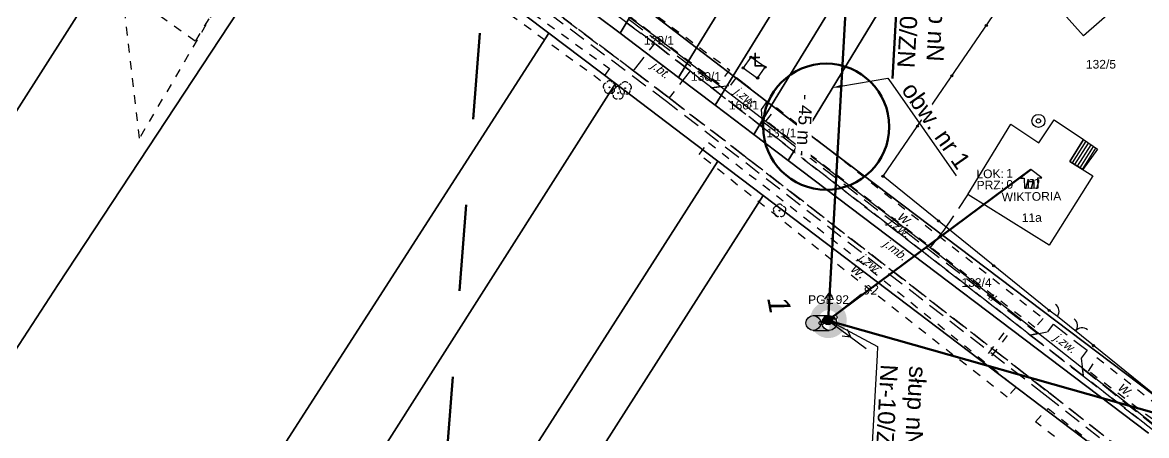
# Model space of a CAD drawing. Header units: metres. Extents: x 7542702 to 7555152, y 5804026 to 5815503.
# Drawn here: x 7547195.9 to 7547326.3, y 5806595.7 to 5806643.7 of the extents above; entities that cross this region are included whole.
import ezdxf
from ezdxf import colors
from ezdxf.entities.mleader import LeaderData, LeaderLine
from ezdxf.enums import TextEntityAlignment as Align
from ezdxf.math import Vec2, Vec3

# ---------------------------------------------------------------- set-up
doc = ezdxf.new("R2010")
doc.units = ezdxf.units.M
for name, pattern in [('4001', [0]), ('4002', [2, 1, -1]), ('4003', [3, 2, -1])]:
    doc.linetypes.add(name, pattern=pattern)
doc.layers.add('!tele', color=30, linetype='Continuous', lineweight=50, plot=False)
for name, color, linetype, lineweight in [('!trafo', 6, '4002', 50), ('_KABEL_ABONENCKI_NAPOWIETRZNY', 104, 'Continuous', 50), ('_MUFA', 202, 'Continuous', 30), ('_numery slupow etap 4 cz. 2', 7, 'Continuous', 40), ('_PA_OPCJONALNE', 1, 'Continuous', 30), ('_PRZEWIESZENIA', 6, 'Continuous', 50), ('_SIEC_NAPOWIETRZNA', 5, 'Continuous', 50), ('_SLUP_DZIERZAWIONY_ENERGETYCZNY', 1, 'Continuous', 30)]:
    doc.layers.add(name, color=color, linetype=linetype, lineweight=lineweight)
for name, color, linetype in [('_MM mufy', 3, 'Continuous'), ('_MM opisy', 7, 'Continuous'), ('_MM slupy', 5, 'Continuous'), ('Budynki', 7, 'Continuous'), ('Cmentarze_i_pomniki', 184, 'Continuous'), ('Drogi', 135, 'Continuous'), ('Dzialki', 165, 'Continuous'), ('Elementy_budynkow', 7, 'Continuous'), ('Linie_napowietrzne', 184, 'Continuous'), ('makro-numeracja-punktow', 7, 'Continuous'), ('Ogrodzenia', 184, 'Continuous'), ('Projekty', 252, 'Continuous'), ('Roslinnosc', 104, 'Continuous'), ('Uz_Specjalne', 7, 'Continuous'), ('Uz_Telekomunikacja', 252, 'Continuous'), ('Wody', 184, 'Continuous')]:
    doc.layers.add(name, color=color, linetype=linetype)
doc.layers.add('DIM', color=7, linetype='Continuous', plot=False)
doc.layers.get('_MUFA').off()
doc.styles.add('DYN_DIM', font='arial.ttf')
doc.styles.add('GeodText', font='romans.shx', dxfattribs={"oblique": 14.323945})
doc.styles.get("Standard").update_dxf_attribs({"font": 'arial.ttf'})
doc.dimstyles.new('opis linie', dxfattribs={"dimtxt": 1.5, "dimasz": 0.18, "dimexe": 0.18, "dimexo": 0.0625, "dimgap": 2.5, "dimtad": 4, "dimdec": 0, "dimzin": 0, "dimdsep": 46, "dimtxsty": 'Standard', "dimcen": 0.09, "dimse1": 1, "dimse2": 1, "dimsd1": 1, "dimsd2": 1, "dimclrt": 256, "dimadec": 0, "dimazin": 0, "dimtfac": 1, "dimtdec": 0, "dimtofl": 0, "dimtmove": 0, "dimatfit": 3, "dimfxl": 1, "dimtfill": 1, "dimtolj": 1, "dimtzin": 0, "dimarcsym": 0})
doc.dimstyles.get("Standard").update_dxf_attribs({"dimtxt": 0.18, "dimasz": 0.18, "dimexe": 0.18, "dimexo": 0.0625, "dimgap": 0.09, "dimtad": 0, "dimtih": 1, "dimtoh": 1, "dimdec": 4, "dimzin": 0, "dimdsep": 46, "dimtxsty": 'Standard', "dimcen": 0.09, "dimadec": 0, "dimazin": 0, "dimtfac": 1, "dimtdec": 4, "dimtofl": 0, "dimtmove": 0, "dimatfit": 3, "dimfxl": 1, "dimtolj": 1, "dimtzin": 0, "dimarcsym": 0})

# ---------------------------------------------------------------- blocks, each defined once
blk = doc.blocks.new('2284')
at = {"layer": 'Ogrodzenia', "color": 184, "linetype": 'Continuous'}
blk.add_line((0, 0), (0, 1), dxfattribs=at)
blk = doc.blocks.new('1284')
at = {"layer": 'Ogrodzenia', "color": 184, "linetype": 'Continuous'}
blk.add_arc((0, 2), 2, 270, 0, dxfattribs=at)
blk = doc.blocks.new('1281')
at = {"layer": 'Ogrodzenia', "color": 184, "linetype": 'Continuous'}
for radius in [0.24, 0.16, 0.08]:
    blk.add_circle((0, 0), radius, dxfattribs=at)
blk = doc.blocks.new('1422')
at = {"layer": 'Roslinnosc', "color": 104, "linetype": 'Continuous'}
blk.add_circle((0, 0), 0.1, dxfattribs=at)
for centre, start, end in [((-0.71, 0.23), 102.5, 221.75), ((0, 0.75), 30.19, 149.77), ((0.71, 0.23), 318.3, 77.49), ((-0.44, -0.61), 174.33, 293.45), ((0.44, -0.61), 246.24, 5.74)]:
    blk.add_arc(centre, 0.75, start, end, dxfattribs=at)
blk = doc.blocks.new('1371')
at = {"layer": 'Cmentarze_i_pomniki', "color": 184, "linetype": 'Continuous'}
for p, q in [((0, 0), (0, 3)), ((-1, 2), (1, 2)), ((2, 0), (0, 0))]:
    blk.add_line(p, q, dxfattribs=at)
blk = doc.blocks.new('2283')
at = {"layer": 'Ogrodzenia', "color": 184, "linetype": 'Continuous'}
blk.add_line((0, 0), (0, 1), dxfattribs=at)
blk = doc.blocks.new('1283')
at = {"layer": 'Ogrodzenia', "color": 184, "linetype": 'Continuous'}
for centre, start, end in [((0, 2), 270, 0), ((0, -2), 0, 90)]:
    blk.add_arc(centre, 2, start, end, dxfattribs=at)
blk = doc.blocks.new('1366')
at = {"layer": 'Linie_napowietrzne', "color": 184, "linetype": 'Continuous'}
for p, q in [((0, 1), (0, 11)), ((-1, 4.8), (0, 6.5)), ((1, 4.8), (0, 6.5))]:
    blk.add_line(p, q, dxfattribs=at)
blk = doc.blocks.new('1361')
at = {"layer": 'Linie_napowietrzne', "color": 184, "linetype": 'Continuous'}
blk.add_circle((0, 0), 0.5, dxfattribs=at)
blk = doc.blocks.new('2361')
at = {"layer": 'Linie_napowietrzne', "color": 184, "linetype": 'Continuous'}
for p, q in [((0, 0.66), (0, 1)), ((0, 0.33), (0, 0.6)), ((0, 0), (0, 0.3))]:
    blk.add_line(p, q, dxfattribs=at)
blk = doc.blocks.new('1651')
at = {"layer": 'Wody', "color": 184, "linetype": 'Continuous'}
for radius in [1.5, 0.5]:
    blk.add_circle((0, 0), radius, dxfattribs=at)
blk = doc.blocks.new('ADRES')
for points in [[(0.79, -2.15), (0.79, -2.15), (0.79, -0.99), (1.24, -0.99), (0, 0), (-1.24, -0.99), (-0.79, -0.99), (-0.79, -2.15), (0.79, -2.15), (0.79, -2.15)], [(-0.31, -2.15), (-0.31, -1.4), (0.31, -1.4), (0.31, -2.15)]]:
    blk.add_lwpolyline(points)
at = {"color": 212, "insert": (-3.15, -0.43), "char_height": 1, "width": 1e-16, "attachment_point": 6}
blk.add_mtext('LOK:  ', dxfattribs=at)
at = {"color": 4, "insert": (-3.15, -1.72), "char_height": 1, "width": 1e-16, "attachment_point": 6}
blk.add_mtext('PRZ: ', dxfattribs=at)
at = {"color": 7}
for tag, flags, p in [('ID_OBSZARU', 13, (29.07, 23.06)), ('WOJEWODZTWO', 13, (23.29, 19.95)), ('POWIAT', 13, (29.07, 18.51)), ('GMINA', 13, (29.07, 16.8)), ('TERC', 13, (29.07, 15.22)), ('SIMC', 13, (29.07, 13.42)), ('ULIC', 13, (29.07, 11.76)), ('SZEROKOSC_GEOGRAFICZNA', 13, (18.71, 10.18)), ('DLUGOSC_GEOGRAFICZNA', 13, (29.07, 8.25)), ('KATEGORIA_STAWKI_JEDNOSTKOWEJ_100', 13, (29.07, 4.77)), ('KWOTA_STAWKI_JEDNOSTKOWEJ_100', 13, (29.07, 2.89)), ('DOFINANSOWANIE_95', 13, (29.07, 0.87)), ('MIEJSCOWOSC', 12, (0, -3.65)), ('ULICA', 12, (0, -4.88)), ('NR_PORZADKOWY', 12, (0, -6.09))]:
    blk.add_attdef(tag, text='', height=1, dxfattribs=dict(at, flags=flags)).set_placement(p, align=Align.CENTER)
at = {"color": 1}
for tag, flags, p in [('ID_PA', 5, (29.07, 21.57)), ('RODZAJ_OBIEKTU', 5, (29.07, 6.63)), ('ZAPAS', 13, (29.07, -2.62))]:
    blk.add_attdef(tag, text='', height=1, dxfattribs=dict(at, flags=flags)).set_placement(p, align=Align.CENTER)
at = {"color": 212, "flags": 12}
blk.add_attdef('LICZBA_LOKALI', text='', height=1, dxfattribs=at).set_placement((-2.88, -0.43), align=Align.MIDDLE_LEFT)
at = {"color": 150, "flags": 12}
for tag, p in [('MUFA', (1.78, -0.93)), ('NUMER_WLOKNA', (1.86, -2.2))]:
    blk.add_attdef(tag, p, '', height=1, dxfattribs=at)
at = {"color": 7, "style": 'DYN_DIM', "flags": 13}
blk.add_attdef('ODC_FUNKCJONALNY', text='', height=1, dxfattribs=at).set_placement((29.07, -1.01), align=Align.CENTER)
at = {"color": 4, "flags": 12}
blk.add_attdef('LICZBA_SED_W_DANYM_PA', text='', height=1, dxfattribs=at).set_placement((-2.88, -1.72), align=Align.MIDDLE_LEFT)
blk = doc.blocks.new('SLUP_DZIERZAWIONY')
h = blk.add_hatch(color=256)
h.dxf.hatch_style = 1
h.paths.add_polyline_path([(0.53, 0, 1), (-0.53, 0, 1)])
at = {"lineweight": 30}
blk.add_circle((0, 0), 0.527, dxfattribs=at)
at = {"color": 7, "style": 'DYN_DIM', "flags": 13}
blk.add_attdef('ODC_FUNKCJONALNY', text='', height=1, dxfattribs=at).set_placement((0.36, 3.33), align=Align.CENTER)
at = {"color": 7, "flags": 12}
blk.add_attdef('WLASCICIEL', text='', height=1, dxfattribs=at).set_placement((0.63, 1.89), align=Align.RIGHT)
blk.add_attdef('SLUP_NUMER', (0.87, 1.89), '', height=1, dxfattribs=at)
blk.add_attdef('TYP', text='', height=1, dxfattribs=at).set_placement((0, -2.82), align=Align.CENTER)
blk = doc.blocks.new('MUFA_II')
at = {"layer": '_MM mufy'}
h = blk.add_hatch(color=256, dxfattribs=at)
h.dxf.hatch_style = 1
h.paths.add_polyline_path([(2.15, 0.12, 1), (-2.1, -0.05, 1)])
h.paths.add_polyline_path([(-1.1, -0.01, -1), (1.15, 0.08, -1)], flags=16)
h.paths.add_polyline_path([(-0.83, 0, -1), (0.88, 0.07, -1)], flags=0)
blk = doc.blocks.new('ZN')
at = {"layer": '_MM slupy', "transparency": 33554687}
h = blk.add_hatch(color=256, dxfattribs=at)
h.dxf.hatch_style = 1
h.paths.add_polyline_path([(0, -0.86), (0, 0.86, 1)])
at = {"layer": '_MM slupy'}
blk.add_circle((0, 0), 0.857, dxfattribs=at)
blk = doc.blocks.new('R')
at = {"layer": '_MM slupy', "transparency": 33554687}
h = blk.add_hatch(color=256, dxfattribs=at)
h.dxf.hatch_style = 1
h.paths.add_polyline_path([(-0.93, -0.86), (-0.93, 0.86, 1)])
h = blk.add_hatch(color=256, dxfattribs=at)
h.dxf.hatch_style = 1
h.paths.add_polyline_path([(0.93, 0.86), (0.93, -0.86, 1)])
at = {"layer": '_MM slupy'}
for points in [[(-0.93, 0.86), (0.93, 0.86)], [(-0.93, -0.86), (0.93, -0.86)]]:
    blk.add_lwpolyline(points, dxfattribs=at)
for centre in [(-0.93, 0), (0.93, 0)]:
    blk.add_circle(centre, 0.857, dxfattribs=at)
blk = doc.blocks.new('*D301')
at = {"layer": 'Defpoints', "color": 0}
for p in [(7547291.89, 5806653.95), (7547288.65, 5806609.17), (7547289.39, 5806609.13)]:
    blk.add_point(p, dxfattribs=at)
at = {"layer": 'DIM', "insert": (7547286.64, 5806631.76), "char_height": 1.5, "attachment_point": 5, "rotation": 266.8134, "bg_fill": 3, "box_fill_scale": 1.1, "bg_fill_color": 9, "bg_fill_true_color": 13158600, "bg_fill_transparency": 0}
blk.add_mtext('\\A1;- 45 m -', dxfattribs=at)
blk = doc.blocks.new('q')
at = {"layer": '_MM slupy'}
blk.add_blockref('ZN', (0, 0), dxfattribs=at)
at = {"layer": '_MM opisy'}
ml = blk.add_multileader_mtext('Standard', dxfattribs=at)
ml.set_content('\\pxql;słup nN\\PP-10/ZN', color=256)
ml.set_leader_properties()
ml.build(insert=Vec2(0, 0))
ml.multileader.update_dxf_attribs({"has_text_frame": 1, "text_left_attachment_type": 5, "text_right_attachment_type": 5, "dogleg_length": 1, "arrow_head_size": 1})
ctx = ml.context
ctx.base_point, ctx.char_height, ctx.arrow_head_size, ctx.landing_gap_size, ctx.plane_origin = Vec3(3.75, 5.9), 2, 1, 1, Vec3(1.72, -1.42)
ctx.left_attachment, ctx.right_attachment = 5, 5
notes = []
notes.append((ctx, [(0, (1, 1, 0), (2.75, 5.9), (1, 0), 1, [(0, [(0, 0), (2.75, 5.9)], 0, [])])]))
ctx.mtext.insert, ctx.mtext.flow_direction = Vec3(4.75, 11.7), 5
ctx.mtext.has_bg_fill, ctx.mtext.bg_color, ctx.mtext.bg_scale_factor, ctx.mtext.bg_transparency, ctx.mtext.use_window_bg_color = 1, -1023410175, 1, 0, 1
for ctx, leaders in notes:
    for number, flags, end, landing, length, lines in leaders:
        leader = LeaderData()
        leader.index, (leader.has_last_leader_line, leader.has_dogleg_vector, leader.attachment_direction) = number, flags
        leader.last_leader_point, leader.dogleg_vector, leader.dogleg_length = Vec3(end), Vec3(landing), length
        for number, points, colour, breaks in lines:
            line = LeaderLine()
            line.index, line.vertices, line.color, line.breaks = number, Vec3.list(points), colors.encode_raw_color(colour), breaks
            leader.lines.append(line)
        ctx.leaders.append(leader)

msp = doc.modelspace()

# ---------------------------------------------------------------- linework, layer by layer
at = {"layer": '!tele', "elevation": 128.39}
msp.add_lwpolyline([(7547299.32, 5806789.68), (7547296.84, 5806744.32), (7547294.41, 5806699.98), (7547291.89, 5806653.95), (7547289.39, 5806609.13)], dxfattribs=at)
at = {"layer": '!trafo', "ltscale": 10}
msp.add_lwpolyline([(7546747.54, 5807433.55), (7546707.13, 5807334.94), (7547051.46, 5807071.49), (7547150.64, 5807000.95), (7547259.86, 5806782.01), (7547244.22, 5806581.99), (7547760.47, 5806214.35), (7547791.76, 5806291.46), (7547331.38, 5806646.8), (7547319.09, 5806843.46), (7547208.46, 5807050.19), (7546929.11, 5807322.84)], close=True, dxfattribs=at)
at = {"layer": '_KABEL_ABONENCKI_NAPOWIETRZNY'}
msp.add_lwpolyline([(7547312.92, 5806626.62), (7547289.39, 5806609.13)], dxfattribs=at)
at = {"layer": '_SIEC_NAPOWIETRZNA'}
msp.add_lwpolyline([(7547291.89, 5806653.95), (7547289.39, 5806609.13)], dxfattribs=at)
at = {"layer": '_SIEC_NAPOWIETRZNA', "elevation": 133.31}
msp.add_lwpolyline([(7547289.33, 5806609.1), (7547329.55, 5806597.69), (7547330.12, 5806584.33)], dxfattribs=at)
at = {"layer": 'Budynki', "color": 7, "linetype": '4001'}
for points in [[(7547316.37, 5806645.12, 133.04), (7547320.29, 5806648.59, 133.11), (7547322.95, 5806645.59, 133.04), (7547319.03, 5806642.12, 133.04), (7547316.37, 5806645.12, 133.04)], [(7547316.37, 5806645.12, 133.04), (7547320.29, 5806648.59, 133.11), (7547322.95, 5806645.59, 133.04), (7547319.03, 5806642.12, 133.04), (7547316.37, 5806645.12, 133.04)], [(7547305.59, 5806623.73, 133.11), (7547310.6, 5806631.89, 133.08), (7547313.84, 5806629.73, 133.08), (7547315.61, 5806632.38, 132.94), (7547319.04, 5806630.09, 133.06), (7547317.44, 5806627.56, 133.06), (7547320.11, 5806625.87, 133.14), (7547315.04, 5806617.84, 133.16), (7547305.59, 5806623.73, 133.11)], [(7547305.59, 5806623.73, 133.11), (7547310.6, 5806631.89, 133.08), (7547313.84, 5806629.73, 133.08), (7547315.61, 5806632.38, 132.94), (7547319.04, 5806630.09, 133.06), (7547317.44, 5806627.56, 133.06), (7547320.11, 5806625.87, 133.14), (7547315.04, 5806617.84, 133.16), (7547305.59, 5806623.73, 133.11)]]:
    msp.add_polyline3d(points, dxfattribs=at)
at = {"layer": 'Drogi', "color": 8, "linetype": '4003'}
for p, q in [((7547247.16, 5806658.52), (7547269.46, 5806641.63)), ((7547247.16, 5806658.52), (7547269.46, 5806641.63)), ((7547269.25, 5806641.24, 133.41), (7547246.86, 5806658)), ((7547246.86, 5806658), (7547269.25, 5806641.24, 133.41)), ((7547269.25, 5806641.24, 133.41), (7547246.86, 5806658)), ((7547246.86, 5806658), (7547269.25, 5806641.24, 133.41)), ((7547244.25, 5806654.96), (7547266.81, 5806638.09, 133.41)), ((7547266.81, 5806638.09, 133.41), (7547244.25, 5806654.96)), ((7547244.25, 5806654.96), (7547266.81, 5806638.09, 133.41)), ((7547266.81, 5806638.09, 133.41), (7547244.25, 5806654.96)), ((7547270.64, 5806634.5), (7547243.92, 5806654.57)), ((7547270.64, 5806634.5), (7547243.92, 5806654.57)), ((7547269.46, 5806641.63), (7547276.69, 5806636.21)), ((7547269.46, 5806641.63), (7547276.69, 5806636.21)), ((7547266.81, 5806638.09, 133.41), (7547269.25, 5806641.24, 133.41)), ((7547266.81, 5806638.09, 133.41), (7547269.25, 5806641.24, 133.41)), ((7547273.36, 5806638.06), (7547269.25, 5806641.24, 133.41)), ((7547269.25, 5806641.24, 133.41), (7547273.36, 5806638.06)), ((7547269.25, 5806641.24, 133.41), (7547273.36, 5806638.06)), ((7547273.36, 5806638.06), (7547269.25, 5806641.24, 133.41)), ((7547269.25, 5806641.24, 133.41), (7547273.36, 5806638.06)), ((7547269.25, 5806641.24, 133.41), (7547273.36, 5806638.06)), ((7547266.81, 5806638.09, 133.41), (7547270.92, 5806634.92)), ((7547270.92, 5806634.92), (7547266.81, 5806638.09, 133.41)), ((7547270.92, 5806634.92), (7547266.81, 5806638.09, 133.41)), ((7547266.81, 5806638.09, 133.41), (7547270.92, 5806634.92)), ((7547270.92, 5806634.92), (7547266.81, 5806638.09, 133.41)), ((7547270.92, 5806634.92), (7547266.81, 5806638.09, 133.41)), ((7547273.36, 5806638.06), (7547270.92, 5806634.92)), ((7547273.36, 5806638.06), (7547270.92, 5806634.92)), ((7547275.89, 5806636.09), (7547273.36, 5806638.06)), ((7547273.36, 5806638.06), (7547275.89, 5806636.09)), ((7547275.89, 5806636.09), (7547273.36, 5806638.06)), ((7547273.36, 5806638.06), (7547275.89, 5806636.09)), ((7547275.89, 5806636.09), (7547278.07, 5806636.4)), ((7547275.89, 5806636.09), (7547278.07, 5806636.4)), ((7547278.07, 5806636.4), (7547278.76, 5806637.3)), ((7547278.07, 5806636.4), (7547278.76, 5806637.3)), ((7547278.76, 5806637.3), (7547282.27, 5806634.53)), ((7547278.76, 5806637.3), (7547282.27, 5806634.53)), ((7547276.69, 5806636.21), (7547275.89, 5806636.09)), ((7547276.69, 5806636.21), (7547275.89, 5806636.09)), ((7547281.76, 5806631.54), (7547275.89, 5806636.09)), ((7547275.89, 5806636.09), (7547281.76, 5806631.54)), ((7547281.76, 5806631.54), (7547275.89, 5806636.09)), ((7547275.89, 5806636.09), (7547281.76, 5806631.54)), ((7547314.58, 5806600.42), (7547270.64, 5806634.5)), ((7547314.58, 5806600.42), (7547270.64, 5806634.5)), ((7547270.92, 5806634.92), (7547279.84, 5806628.06)), ((7547279.84, 5806628.06), (7547270.92, 5806634.92)), ((7547270.92, 5806634.92), (7547279.84, 5806628.06)), ((7547279.84, 5806628.06), (7547270.92, 5806634.92)), ((7547282.27, 5806634.53), (7547281.61, 5806633.58)), ((7547282.27, 5806634.53), (7547281.61, 5806633.58)), ((7547281.61, 5806633.58), (7547281.76, 5806631.54)), ((7547281.61, 5806633.58), (7547281.76, 5806631.54)), ((7547281.76, 5806631.54), (7547281.7, 5806632.28)), ((7547281.7, 5806632.28), (7547313.73, 5806607.56)), ((7547281.76, 5806631.54), (7547281.7, 5806632.28)), ((7547281.7, 5806632.28), (7547313.73, 5806607.56)), ((7547312.85, 5806607.39), (7547281.76, 5806631.54)), ((7547281.76, 5806631.54), (7547312.85, 5806607.39)), ((7547312.85, 5806607.39), (7547281.76, 5806631.54)), ((7547281.76, 5806631.54), (7547312.85, 5806607.39)), ((7547279.84, 5806628.06), (7547314.96, 5806600.74)), ((7547314.96, 5806600.74), (7547279.84, 5806628.06)), ((7547279.84, 5806628.06), (7547314.96, 5806600.74)), ((7547314.96, 5806600.74), (7547279.84, 5806628.06)), ((7547312.85, 5806607.39), (7547314.87, 5806607.78)), ((7547312.85, 5806607.39), (7547314.87, 5806607.78)), ((7547314.87, 5806607.78), (7547315.54, 5806608.66)), ((7547314.87, 5806607.78), (7547315.54, 5806608.66)), ((7547315.54, 5806608.66), (7547319.44, 5806605.62)), ((7547315.54, 5806608.66), (7547319.44, 5806605.62)), ((7547313.73, 5806607.56), (7547312.85, 5806607.39)), ((7547313.73, 5806607.56), (7547312.85, 5806607.39)), ((7547319.01, 5806602.62), (7547312.85, 5806607.39)), ((7547312.85, 5806607.39), (7547319.01, 5806602.62)), ((7547319.01, 5806602.62), (7547312.85, 5806607.39)), ((7547312.85, 5806607.39), (7547319.01, 5806602.62)), ((7547319.44, 5806605.62), (7547318.75, 5806604.69)), ((7547319.44, 5806605.62), (7547318.75, 5806604.69)), ((7547318.75, 5806604.69), (7547319.01, 5806602.62)), ((7547318.75, 5806604.69), (7547319.01, 5806602.62)), ((7547319.01, 5806602.62), (7547318.9, 5806603.5)), ((7547318.9, 5806603.5), (7547328.68, 5806595.71)), ((7547319.01, 5806602.62), (7547318.9, 5806603.5)), ((7547318.9, 5806603.5), (7547328.68, 5806595.71)), ((7547328.63, 5806595.17), (7547319.01, 5806602.62)), ((7547319.01, 5806602.62), (7547328.63, 5806595.17)), ((7547328.63, 5806595.17), (7547319.01, 5806602.62)), ((7547319.01, 5806602.62), (7547328.63, 5806595.17)), ((7547344.41, 5806576.86), (7547314.58, 5806600.42)), ((7547344.41, 5806576.86), (7547314.58, 5806600.42)), ((7547314.96, 5806600.74), (7547326.12, 5806592)), ((7547326.12, 5806592), (7547314.96, 5806600.74)), ((7547314.96, 5806600.74), (7547326.12, 5806592)), ((7547326.12, 5806592), (7547314.96, 5806600.74))]:
    msp.add_line(p, q, dxfattribs=at)
at = {"layer": 'Dzialki'}
for p, q in [((7547274.12, 5806640.74), (7547322.5, 5806719.76)), ((7547322.5, 5806719.76), (7547274.12, 5806640.74)), ((7547274.12, 5806640.74), (7547322.5, 5806719.76)), ((7547322.5, 5806719.76), (7547274.12, 5806640.74)), ((7547278.35, 5806637.49), (7547327.01, 5806716.5)), ((7547327.01, 5806716.5), (7547278.35, 5806637.49)), ((7547278.35, 5806637.49), (7547327.01, 5806716.5)), ((7547327.01, 5806716.5), (7547278.35, 5806637.49)), ((7547282.82, 5806634.07), (7547331.22, 5806713.46)), ((7547331.22, 5806713.46), (7547282.82, 5806634.07)), ((7547282.82, 5806634.07), (7547331.22, 5806713.46)), ((7547331.22, 5806713.46), (7547282.82, 5806634.07)), ((7547286.78, 5806630.98), (7547335.13, 5806710.63)), ((7547335.13, 5806710.63), (7547286.78, 5806630.98)), ((7547286.78, 5806630.98), (7547335.13, 5806710.63)), ((7547335.13, 5806710.63), (7547286.78, 5806630.98)), ((7547219.18, 5806671.07), (7547188.23, 5806622.53)), ((7547188.23, 5806622.53), (7547219.18, 5806671.07)), ((7547200.01, 5806613.28), (7547231.78, 5806661.53)), ((7547231.78, 5806661.53), (7547200.01, 5806613.28)), ((7547256.96, 5806642.45), (7547231.78, 5806661.53)), ((7547231.78, 5806661.53), (7547256.96, 5806642.45)), ((7547256.96, 5806642.45), (7547231.78, 5806661.53)), ((7547260.07, 5806646.37), (7547265.26, 5806642.43)), ((7547265.26, 5806642.43), (7547260.07, 5806646.37)), ((7547260.07, 5806646.37), (7547265.26, 5806642.43)), ((7547265.26, 5806642.43), (7547260.07, 5806646.37)), ((7547265.26, 5806642.43), (7547267.33, 5806645.94)), ((7547267.33, 5806645.94), (7547265.26, 5806642.43)), ((7547265.26, 5806642.43), (7547267.33, 5806645.94)), ((7547267.33, 5806645.94), (7547265.26, 5806642.43)), ((7547274.12, 5806640.74), (7547267.33, 5806645.94)), ((7547267.33, 5806645.94), (7547274.12, 5806640.74)), ((7547274.12, 5806640.74), (7547267.33, 5806645.94)), ((7547267.33, 5806645.94), (7547274.12, 5806640.74)), ((7547225.4, 5806593.34), (7547256.96, 5806642.45)), ((7547256.96, 5806642.45), (7547225.4, 5806593.34)), ((7547225.4, 5806593.34), (7547256.96, 5806642.45)), ((7547256.96, 5806642.45), (7547264.7, 5806636.59)), ((7547264.7, 5806636.59), (7547256.96, 5806642.45)), ((7547256.96, 5806642.45), (7547264.7, 5806636.59)), ((7547264.7, 5806636.59), (7547256.96, 5806642.45)), ((7547265.26, 5806642.43), (7547272.02, 5806637.31)), ((7547272.02, 5806637.31), (7547265.26, 5806642.43)), ((7547265.26, 5806642.43), (7547272.02, 5806637.31)), ((7547272.02, 5806637.31), (7547265.26, 5806642.43)), ((7547272.02, 5806637.31), (7547274.12, 5806640.74)), ((7547274.12, 5806640.74), (7547272.02, 5806637.31)), ((7547272.02, 5806637.31), (7547274.12, 5806640.74)), ((7547274.12, 5806640.74), (7547272.02, 5806637.31)), ((7547278.35, 5806637.49), (7547274.12, 5806640.74)), ((7547274.12, 5806640.74), (7547278.35, 5806637.49)), ((7547278.35, 5806637.49), (7547274.12, 5806640.74)), ((7547274.12, 5806640.74), (7547278.35, 5806637.49)), ((7547233.27, 5806587.16), (7547264.7, 5806636.59)), ((7547264.7, 5806636.59), (7547233.27, 5806587.16)), ((7547233.27, 5806587.16), (7547264.7, 5806636.59)), ((7547264.7, 5806636.59), (7547233.27, 5806587.16)), ((7547264.7, 5806636.59), (7547272.59, 5806630.61)), ((7547272.59, 5806630.61), (7547264.7, 5806636.59)), ((7547264.7, 5806636.59), (7547272.59, 5806630.61)), ((7547272.59, 5806630.61), (7547264.7, 5806636.59)), ((7547272.02, 5806637.31), (7547276.26, 5806634.1)), ((7547276.26, 5806634.1), (7547272.02, 5806637.31)), ((7547272.02, 5806637.31), (7547276.26, 5806634.1)), ((7547276.26, 5806634.1), (7547272.02, 5806637.31)), ((7547276.26, 5806634.1), (7547278.35, 5806637.49)), ((7547278.35, 5806637.49), (7547276.26, 5806634.1)), ((7547276.26, 5806634.1), (7547278.35, 5806637.49)), ((7547278.35, 5806637.49), (7547276.26, 5806634.1)), ((7547282.82, 5806634.07), (7547278.35, 5806637.49)), ((7547278.35, 5806637.49), (7547282.82, 5806634.07)), ((7547282.82, 5806634.07), (7547278.35, 5806637.49)), ((7547278.35, 5806637.49), (7547282.82, 5806634.07)), ((7547276.26, 5806634.1), (7547280.76, 5806630.69)), ((7547280.76, 5806630.69), (7547276.26, 5806634.1)), ((7547276.26, 5806634.1), (7547280.76, 5806630.69)), ((7547280.76, 5806630.69), (7547276.26, 5806634.1)), ((7547280.76, 5806630.69), (7547282.82, 5806634.07)), ((7547282.82, 5806634.07), (7547280.76, 5806630.69)), ((7547280.76, 5806630.69), (7547282.82, 5806634.07)), ((7547282.82, 5806634.07), (7547280.76, 5806630.69)), ((7547286.78, 5806630.98), (7547282.82, 5806634.07)), ((7547282.82, 5806634.07), (7547286.78, 5806630.98)), ((7547286.78, 5806630.98), (7547282.82, 5806634.07)), ((7547282.82, 5806634.07), (7547286.78, 5806630.98)), ((7547272.59, 5806630.61), (7547276.57, 5806627.59)), ((7547276.57, 5806627.59), (7547272.59, 5806630.61)), ((7547272.59, 5806630.61), (7547276.57, 5806627.59)), ((7547276.57, 5806627.59), (7547272.59, 5806630.61)), ((7547280.76, 5806630.69), (7547284.76, 5806627.66)), ((7547284.76, 5806627.66), (7547280.76, 5806630.69)), ((7547280.76, 5806630.69), (7547284.76, 5806627.66)), ((7547284.76, 5806627.66), (7547280.76, 5806630.69)), ((7547284.76, 5806627.66), (7547286.78, 5806630.98)), ((7547286.78, 5806630.98), (7547284.76, 5806627.66)), ((7547284.76, 5806627.66), (7547286.78, 5806630.98)), ((7547286.78, 5806630.98), (7547284.76, 5806627.66)), ((7547328.67, 5806599.34), (7547286.78, 5806630.98)), ((7547286.78, 5806630.98), (7547328.67, 5806599.34)), ((7547328.67, 5806599.34), (7547286.78, 5806630.98)), ((7547286.78, 5806630.98), (7547328.67, 5806599.34)), ((7547276.57, 5806627.59), (7547244.9, 5806578.03)), ((7547244.9, 5806578.03), (7547276.57, 5806627.59)), ((7547276.57, 5806627.59), (7547244.9, 5806578.03)), ((7547244.9, 5806578.03), (7547276.57, 5806627.59)), ((7547276.57, 5806627.59), (7547281.83, 5806623.6)), ((7547281.83, 5806623.6), (7547276.57, 5806627.59)), ((7547276.57, 5806627.59), (7547281.83, 5806623.6)), ((7547281.83, 5806623.6), (7547276.57, 5806627.59)), ((7547284.76, 5806627.66), (7547326.55, 5806596)), ((7547326.55, 5806596), (7547284.76, 5806627.66)), ((7547284.76, 5806627.66), (7547326.55, 5806596)), ((7547326.55, 5806596), (7547284.76, 5806627.66)), ((7547250.01, 5806573.69), (7547281.83, 5806623.6)), ((7547281.83, 5806623.6), (7547250.01, 5806573.69)), ((7547250.01, 5806573.69), (7547281.83, 5806623.6)), ((7547281.83, 5806623.6), (7547250.01, 5806573.69)), ((7547281.83, 5806623.6), (7547324.87, 5806590.99)), ((7547324.87, 5806590.99), (7547281.83, 5806623.6)), ((7547281.83, 5806623.6), (7547324.87, 5806590.99)), ((7547324.87, 5806590.99), (7547281.83, 5806623.6)), ((7547066.36, 5806407.58), (7547200.01, 5806613.28)), ((7547200.01, 5806613.28), (7547066.36, 5806407.58))]:
    msp.add_line(p, q, dxfattribs=at)
at = {"layer": 'Elementy_budynkow', "color": 7, "linetype": '4001'}
for p, q in [((7547317.73, 5806627.38), (7547319.33, 5806629.89)), ((7547317.73, 5806627.38), (7547319.33, 5806629.89)), ((7547318.02, 5806627.19), (7547319.61, 5806629.69)), ((7547318.02, 5806627.19), (7547319.61, 5806629.69)), ((7547318.32, 5806627), (7547319.9, 5806629.49)), ((7547318.32, 5806627), (7547319.9, 5806629.49)), ((7547318.62, 5806626.82), (7547320.19, 5806629.28)), ((7547318.62, 5806626.82), (7547320.19, 5806629.28)), ((7547318.91, 5806626.63), (7547320.47, 5806629.08)), ((7547318.91, 5806626.63), (7547320.47, 5806629.08))]:
    msp.add_line(p, q, dxfattribs=at)
msp.add_polyline3d([(7547317.44, 5806627.56, 133.06), (7547319.04, 5806630.09, 133.06), (7547320.63, 5806628.97, 133.12), (7547318.96, 5806626.6, 0), (7547317.44, 5806627.56, 133.06)], dxfattribs=at)
msp.add_polyline3d([(7547317.44, 5806627.56, 133.06), (7547319.04, 5806630.09, 133.06), (7547320.63, 5806628.97, 133.12), (7547318.96, 5806626.6, 0), (7547317.44, 5806627.56, 133.06)], dxfattribs=at)
at = {"layer": 'Ogrodzenia', "color": 184, "linetype": '4001'}
for p, q in [((7547295.75, 5806625.83), (7547315.73, 5806655)), ((7547295.75, 5806625.83), (7547315.73, 5806655)), ((7547280.41, 5806639.67), (7547279.52, 5806638.41)), ((7547280.41, 5806639.67), (7547279.52, 5806638.41)), ((7547282.08, 5806638.51), (7547280.41, 5806639.67)), ((7547282.08, 5806638.51), (7547280.41, 5806639.67)), ((7547279.52, 5806638.41), (7547281.2, 5806637.24)), ((7547279.52, 5806638.41), (7547281.2, 5806637.24)), ((7547281.2, 5806637.24), (7547282.08, 5806638.51)), ((7547281.2, 5806637.24), (7547282.08, 5806638.51)), ((7547315.03, 5806610.25), (7547295.75, 5806625.83)), ((7547315.03, 5806610.25), (7547295.75, 5806625.83)), ((7547328.46, 5806599.49), (7547320.19, 5806606.16, 133.04)), ((7547328.46, 5806599.49), (7547320.19, 5806606.16, 133.04))]:
    msp.add_line(p, q, dxfattribs=at)
at = {"layer": 'Projekty', "linetype": '4003'}
msp.add_line((7547302.86, 5806619.59, 132.07), (7547305.61, 5806623.67), dxfattribs=at)
msp.add_line((7547302.86, 5806619.59, 132.07), (7547305.61, 5806623.67), dxfattribs=at)
at = {"layer": 'Roslinnosc', "color": 104, "linetype": '4002'}
for points in [[(7547207.31, 5806648.56, 0), (7547221.64, 5806667.72, 134.23), (7547222.29, 5806668.02, 134.67), (7547229.84, 5806662.35, 134.37), (7547224.25, 5806655.48, 0), (7547209.46, 5806630.27, 0), (7547207.31, 5806648.56, 0)], [(7547215.92, 5806641.53, 0), (7547209.36, 5806646.21, 0), (7547216.86, 5806657.29, 0), (7547222.64, 5806652.7, 0), (7547215.92, 5806641.53, 0)]]:
    msp.add_polyline3d(points, dxfattribs=at)
at = {"layer": 'Uz_Specjalne', "color": 7, "linetype": '4002'}
for p, q in [((7547307.99, 5806605.26), (7547310.31, 5806608.3)), ((7547307.99, 5806605.26), (7547310.31, 5806608.3)), ((7547308.39, 5806604.96), (7547310.71, 5806608)), ((7547308.39, 5806604.96), (7547310.71, 5806608))]:
    msp.add_line(p, q, dxfattribs=at)
at = {"layer": 'Uz_Telekomunikacja', "linetype": '4001'}
for p, q in [((7547269.62, 5806641.82), (7547181.28, 5806707.67)), ((7547269.62, 5806641.82), (7547181.28, 5806707.67)), ((7547301.23, 5806617.51), (7547269.62, 5806641.82)), ((7547301.23, 5806617.51), (7547269.62, 5806641.82)), ((7547301.23, 5806617.51, 132.47), (7547302.86, 5806619.59, 132.07)), ((7547301.23, 5806617.51, 132.47), (7547302.86, 5806619.59, 132.07)), ((7547328.57, 5806595.88), (7547301.23, 5806617.51)), ((7547328.57, 5806595.88), (7547301.23, 5806617.51))]:
    msp.add_line(p, q, dxfattribs=at)
at = {"layer": 'Wody', "color": 184, "linetype": '4002'}
for points in [[(7547276.71, 5806636.55, 133.3), (7547239.89, 5806664.33, 133.4), (7547190.96, 5806700.73, 133.9), (7547160.8, 5806724, 133.9), (7547159.16, 5806727.7, 0), (7547162.45, 5806732.7, 0), (7547166.88, 5806732.27, 0), (7547166.7, 5806730.47, 0), (7547163.25, 5806730.83, 0), (7547161.07, 5806727.67, 0), (7547162.12, 5806725.1, 133.5), (7547191.98, 5806702.32, 133.6), (7547240.73, 5806665.79, 133.1), (7547277.94, 5806638.2, 133.1), (7547276.71, 5806636.55, 133.3)], [(7547276.71, 5806636.55, 133.3), (7547239.89, 5806664.33, 133.4), (7547190.96, 5806700.73, 133.9), (7547160.8, 5806724, 133.9), (7547159.16, 5806727.7, 0), (7547162.45, 5806732.7, 0), (7547166.88, 5806732.27, 0), (7547166.7, 5806730.47, 0), (7547163.25, 5806730.83, 0), (7547161.07, 5806727.67, 0), (7547162.12, 5806725.1, 133.5), (7547191.98, 5806702.32, 133.6), (7547240.73, 5806665.79, 133.1), (7547277.94, 5806638.2, 133.1), (7547276.71, 5806636.55, 133.3)], [(7547264, 5806638.34, 133.2), (7547262.98, 5806636.93, 133.1), (7547234.86, 5806657.41, 133.2), (7547215.14, 5806671.95, 0), (7547210.29, 5806675.74, 133.8), (7547199.16, 5806684.38, 0), (7547185.28, 5806693.78, 133.8), (7547170.66, 5806704.18, 133.7), (7547171.86, 5806705.89, 133.8), (7547186.77, 5806695.49, 133.8), (7547200.34, 5806685.71, 0), (7547211.62, 5806677.13, 133.7), (7547216.18, 5806673.45, 0), (7547235.76, 5806658.78, 133.3), (7547264, 5806638.34, 133.2)], [(7547264, 5806638.34, 133.2), (7547262.98, 5806636.93, 133.1), (7547234.86, 5806657.41, 133.2), (7547215.14, 5806671.95, 0), (7547210.29, 5806675.74, 133.8), (7547199.16, 5806684.38, 0), (7547185.28, 5806693.78, 133.8), (7547170.66, 5806704.18, 133.7), (7547171.86, 5806705.89, 133.8), (7547186.77, 5806695.49, 133.8), (7547200.34, 5806685.71, 0), (7547211.62, 5806677.13, 133.7), (7547216.18, 5806673.45, 0), (7547235.76, 5806658.78, 133.3), (7547264, 5806638.34, 133.2)], [(7547313.39, 5806608.27, 133.1), (7547282.18, 5806632.25, 133.3), (7547283.39, 5806633.8, 133.2), (7547314.33, 5806609.33, 132.9), (7547313.39, 5806608.27, 133.1)], [(7547313.39, 5806608.27, 133.1), (7547282.18, 5806632.25, 133.3), (7547283.39, 5806633.8, 133.2), (7547314.33, 5806609.33, 132.9), (7547313.39, 5806608.27, 133.1)], [(7547275.51, 5806629.75, 133.3), (7547291.2, 5806617.47, 133.2), (7547311.2, 5806601.34, 133), (7547310.16, 5806600.18, 132.9), (7547289.83, 5806616.09, 133.1), (7547274.42, 5806628.37, 133.1), (7547275.51, 5806629.75, 133.3)], [(7547275.51, 5806629.75, 133.3), (7547291.2, 5806617.47, 133.2), (7547311.2, 5806601.34, 133), (7547310.16, 5806600.18, 132.9), (7547289.83, 5806616.09, 133.1), (7547274.42, 5806628.37, 133.1), (7547275.51, 5806629.75, 133.3)], [(7547327.01, 5806597.62, 0), (7547319.61, 5806603.18, 133.1), (7547320.58, 5806604.79, 132.9), (7547328.09, 5806598.87, 0), (7547327.01, 5806597.62, 0)], [(7547327.01, 5806597.62, 0), (7547319.61, 5806603.18, 133.1), (7547320.58, 5806604.79, 132.9), (7547328.09, 5806598.87, 0), (7547327.01, 5806597.62, 0)], [(7547314.91, 5806598.88, 133), (7547328.08, 5806588.37, 132.9), (7547346.81, 5806573.37, 132.5), (7547345.73, 5806572, 132.4), (7547326.74, 5806587.02, 132.7), (7547313.44, 5806597.32, 132.9), (7547314.91, 5806598.88, 133)], [(7547314.91, 5806598.88, 133), (7547328.08, 5806588.37, 132.9), (7547346.81, 5806573.37, 132.5), (7547345.73, 5806572, 132.4), (7547326.74, 5806587.02, 132.7), (7547313.44, 5806597.32, 132.9), (7547314.91, 5806598.88, 133)]]:
    msp.add_polyline3d(points, dxfattribs=at)

# ---------------------------------------------------------------- block references
at = {"layer": '_MUFA'}
msp.add_blockref('MUFA_II', (7547289.39, 5806609.13), dxfattribs=at)
at = {"layer": '_PA_OPCJONALNE'}
ref = msp.add_blockref('ADRES', (7547312.92, 5806626.62), dxfattribs=dict(at, rotation=1))
ref.add_attrib('MIEJSCOWOSC', 'WIKTORIA', dxfattribs={"layer": '0', "color": 7, "height": 1, "rotation": 1, "flags": 12}).set_placement((7547312.99, 5806622.98), align=Align.CENTER)
ref.add_attrib('NR_PORZADKOWY', '11a', dxfattribs={"layer": '0', "color": 7, "height": 1, "rotation": 1, "flags": 12}).set_placement((7547313.03, 5806620.53), align=Align.CENTER)
ref.add_attrib('LICZBA_LOKALI', '1', (7547310.06, 5806625.67), dxfattribs={"layer": '0', "color": 212, "height": 1, "rotation": 1, "flags": 12})
ref.add_attrib('LICZBA_SED_W_DANYM_PA', '0', (7547310.08, 5806624.38), dxfattribs={"layer": '0', "color": 4, "height": 1, "rotation": 1, "flags": 12})
at = {"layer": '_SLUP_DZIERZAWIONY_ENERGETYCZNY'}
msp.add_blockref('SLUP_DZIERZAWIONY', (7547289.38, 5806609.12), dxfattribs=at).add_auto_attribs({'WLASCICIEL': 'PGE', 'SLUP_NUMER': '92'})
at = {"layer": 'Cmentarze_i_pomniki', "color": 184, "xscale": 0.5, "yscale": 0.5, "zscale": 0.5}
for p in [(7547280.9, 5806638.61, 133.49), (7547280.9, 5806638.61, 133.49), (7547280.94, 5806638.66), (7547280.94, 5806638.66)]:
    msp.add_blockref('1371', p, dxfattribs=at)
at = {"layer": 'Linie_napowietrzne', "color": 184, "xscale": 0.5, "yscale": 0.5, "zscale": 0.5}
for name, rotation in [('1366', 356.795396), ('1366', 356.795396), ('1366', 356.795396), ('1366', 356.795396), ('1361', 233.414682), ('1361', 233.414682), ('1361', 233.414682), ('1361', 233.414682), ('1361', 176.795396), ('1361', 176.795396), ('1361', 176.795396), ('1361', 176.795396), ('1366', 233.414682), ('1366', 233.414682), ('1366', 233.414682), ('1366', 233.414682)]:
    msp.add_blockref(name, (7547289.38, 5806609.12), dxfattribs=dict(at, rotation=rotation))
for p in [(7547288.59, 5806608.79), (7547288.59, 5806608.79), (7547288.59, 5806608.79), (7547288.59, 5806608.79), (7547290.18, 5806609.46), (7547290.18, 5806609.46), (7547290.18, 5806609.46), (7547290.18, 5806609.46)]:
    msp.add_blockref('1361', p, dxfattribs=at)
at = {"layer": 'Linie_napowietrzne', "color": 184, "xscale": 0.4999999999999998, "yscale": 1.725399, "rotation": 292.849762}
msp.add_blockref('2361', (7547288.59, 5806608.79, 133.31), dxfattribs=at)
msp.add_blockref('2361', (7547288.59, 5806608.79, 133.31), dxfattribs=at)
msp.add_blockref('2361', (7547288.59, 5806608.79, 133.31), dxfattribs=at)
msp.add_blockref('2361', (7547288.59, 5806608.79, 133.31), dxfattribs=at)
at = {"layer": 'Ogrodzenia', "color": 184, "xscale": 0.5, "yscale": 0.5, "zscale": 0.5}
for p in [(7547307.74, 5806643.33), (7547307.74, 5806643.33), (7547280.41, 5806639.67), (7547280.41, 5806639.67), (7547280.41, 5806639.67), (7547280.41, 5806639.67), (7547279.52, 5806638.41), (7547279.52, 5806638.41), (7547279.52, 5806638.41), (7547279.52, 5806638.41), (7547282.08, 5806638.51), (7547282.08, 5806638.51), (7547282.08, 5806638.51), (7547282.08, 5806638.51), (7547303.74, 5806637.5), (7547303.74, 5806637.5), (7547281.2, 5806637.24), (7547281.2, 5806637.24), (7547281.2, 5806637.24), (7547281.2, 5806637.24), (7547299.75, 5806631.66), (7547299.75, 5806631.66), (7547295.75, 5806625.83), (7547295.75, 5806625.83), (7547295.75, 5806625.83), (7547295.75, 5806625.83), (7547302.18, 5806620.64), (7547302.18, 5806620.64), (7547308.6, 5806615.44), (7547308.6, 5806615.44), (7547315.03, 5806610.25), (7547315.03, 5806610.25), (7547320.19, 5806606.16), (7547320.19, 5806606.16)]:
    msp.add_blockref('1281', p, dxfattribs=at)
at = {"layer": 'Ogrodzenia', "color": 184, "xscale": 0.5}
for name, p, yscale, rotation in [('2284', (7547315.99, 5806609.56, 133.08), 1.182244, 54.29330900000001), ('2284', (7547315.99, 5806609.56, 133.08), 1.182244, 54.29330900000001), ('2283', (7547320.19, 5806606.16, 133.04), 5.403702, 51.00900599999999), ('2283', (7547320.19, 5806606.16, 133.04), 5.403702, 51.00900599999999)]:
    msp.add_blockref(name, p, dxfattribs=dict(at, yscale=yscale, rotation=rotation))
at = {"layer": 'Ogrodzenia', "color": 184, "xscale": 0.5, "yscale": 0.5, "zscale": 0.5}
for name, p, rotation in [('1284', (7547315.99, 5806609.56), 54.29330900000001), ('1284', (7547315.99, 5806609.56), 54.29330900000001), ('1283', (7547318.09, 5806607.86), 51.00900599999999), ('1283', (7547318.09, 5806607.86), 51.00900599999999)]:
    msp.add_blockref(name, p, dxfattribs=dict(at, rotation=rotation))
at = {"layer": 'Roslinnosc', "color": 104, "xscale": 0.5, "yscale": 0.5, "zscale": 0.5}
for p in [(7547264.01, 5806636.16), (7547264.01, 5806636.16), (7547265.82, 5806636.06), (7547265.82, 5806636.06), (7547265.01, 5806635.5), (7547265.01, 5806635.5), (7547283.75, 5806621.84), (7547283.75, 5806621.84)]:
    msp.add_blockref('1422', p, dxfattribs=at)
at = {"layer": 'Wody', "color": 184, "xscale": 0.5, "yscale": 0.5, "zscale": 0.5}
msp.add_blockref('1651', (7547313.79, 5806632.26, 133.26), dxfattribs=at)
msp.add_blockref('1651', (7547313.79, 5806632.26, 133.26), dxfattribs=at)

# ---------------------------------------------------------------- texts
at = {"layer": 'Budynki', "color": 7, "oblique": 15}
msp.add_text('m', height=1.5, rotation=359.97, dxfattribs=at).set_placement((7547312.07, 5806624.36))
msp.add_text('m', height=1.5, rotation=359.97, dxfattribs=at).set_placement((7547312.07, 5806624.36))
at = {"layer": 'Drogi', "color": 8, "oblique": 15}
for s, rotation, p in [('j.bt. ', 322.2605, (7547268.73, 5806638.5)), ('j.bt. ', 322.2605, (7547268.73, 5806638.5)), ('j.zw. ', 322.2353, (7547278.37, 5806635.53)), ('j.zw. ', 322.2353, (7547278.37, 5806635.53)), ('j.zw. ', 322.3387, (7547296.22, 5806620.36)), ('j.zw. ', 322.3387, (7547296.22, 5806620.36)), ('j.mb. ', 322.1039, (7547295.68, 5806617.82)), ('j.mb. ', 322.1039, (7547295.68, 5806617.82)), ('j.zw. ', 320.7782, (7547292.82, 5806616.22)), ('j.zw. ', 320.7782, (7547292.82, 5806616.22)), ('j.zw. ', 322.2307, (7547315.47, 5806606.92)), ('j.zw. ', 322.2307, (7547315.47, 5806606.92))]:
    msp.add_text(s, height=1, rotation=rotation, dxfattribs=at).set_placement(p)
at = {"layer": 'Dzialki'}
for s, p in [('129/1', (7547268, 5806641.12)), ('129/1', (7547268, 5806641.12)), ('132/5', (7547319.3, 5806638.34)), ('132/5', (7547319.3, 5806638.34)), ('130/1', (7547273.45, 5806636.92)), ('130/1', (7547273.45, 5806636.92)), ('166/1', (7547277.86, 5806633.59)), ('166/1', (7547277.86, 5806633.59)), ('131/1', (7547282.2, 5806630.37)), ('131/1', (7547282.2, 5806630.37)), ('132/4', (7547304.86, 5806612.99)), ('132/4', (7547304.86, 5806612.99))]:
    msp.add_text(s, height=1, dxfattribs=at).set_placement(p)
at = {"layer": 'makro-numeracja-punktow', "color": 6, "insert": (7547293.39, 5806612.13), "char_height": 1, "attachment_point": 7, "line_spacing_factor": 0.8, "style": 'GeodText'}
msp.add_mtext('92', dxfattribs=at)
at = {"layer": 'Uz_Telekomunikacja', "oblique": 15}
msp.add_text('tI', height=0.9, rotation=322.4375, dxfattribs=at).set_placement((7547307.83, 5806611.69))
msp.add_text('tI', height=0.9, rotation=322.4375, dxfattribs=at).set_placement((7547307.83, 5806611.69))
at = {"layer": 'Wody', "color": 184, "oblique": 15}
for rotation, p in [(321.6671, (7547297.29, 5806621)), (321.6671, (7547297.29, 5806621)), (321.1138, (7547291.84, 5806614.94)), (321.1138, (7547291.84, 5806614.94)), (321.7341, (7547322.88, 5806601.17)), (321.7341, (7547322.88, 5806601.17))]:
    msp.add_text('w.', height=1.25, rotation=rotation, dxfattribs=at).set_placement(p)

# ---------------------------------------------------------------- leaders
at = {"layer": 'makro-numeracja-punktow', "color": 6, "has_arrowhead": 0, "annotation_type": 0, "has_hookline": 1, "hookline_direction": 0, "text_width": 1.69}
msp.add_leader([(7547289.39, 5806609.13), (7547293.21, 5806612.13), (7547293.39, 5806612.13)], dimstyle='Standard', dxfattribs=at)

# ---------------------------------------------------------------- next in the draw order: block references
at = {"layer": '!tele', "rotation": 266.813411566284}
msp.add_blockref('q', (7547291.89, 5806653.95), dxfattribs=at)

# ---------------------------------------------------------------- next in the draw order: leaders
at = {"layer": '_MM opisy'}
ml = msp.add_multileader_mtext('Standard', dxfattribs=at)
ml.set_content('\\pxql;słup nN\\PNr-10/ZN', color=256)
ml.set_leader_properties()
ml.build(insert=Vec2(0, 0))
ml.multileader.update_dxf_attribs({"has_text_frame": 1, "text_left_attachment_type": 5, "text_right_attachment_type": 5, "dogleg_length": 1, "arrow_head_size": 1})
ctx = ml.context
ctx.base_point, ctx.char_height, ctx.arrow_head_size, ctx.landing_gap_size, ctx.plane_origin, ctx.plane_x_axis, ctx.plane_y_axis = Vec3(7547295.08, 5806605.05), 2, 1, 1, Vec3(7547287.88, 5806607.49), Vec3(-0.055588, -0.998454), Vec3(0.998454, -0.055588)
ctx.left_attachment, ctx.right_attachment = 5, 5
notes = []
notes.append((ctx, [(0, (1, 1, 0), (7547295.13, 5806606.05), (-0.055588, -0.998454), 1, [(0, [(7547289.39, 5806609.13), (7547295.13, 5806606.05)], 0, [])])]))
ctx.mtext.insert, ctx.mtext.text_direction, ctx.mtext.flow_direction = Vec3(7547300.82, 5806603.73), Vec3(-0.055588, -0.998454), 5
ctx.mtext.has_bg_fill, ctx.mtext.bg_color, ctx.mtext.bg_scale_factor, ctx.mtext.bg_transparency, ctx.mtext.use_window_bg_color = 1, -1023410175, 1, 0, 1
for ctx, leaders in notes:
    for number, flags, end, landing, length, lines in leaders:
        leader = LeaderData()
        leader.index, (leader.has_last_leader_line, leader.has_dogleg_vector, leader.attachment_direction) = number, flags
        leader.last_leader_point, leader.dogleg_vector, leader.dogleg_length = Vec3(end), Vec3(landing), length
        for number, points, colour, breaks in lines:
            line = LeaderLine()
            line.index, line.vertices, line.color, line.breaks = number, Vec3.list(points), colors.encode_raw_color(colour), breaks
            leader.lines.append(line)
        ctx.leaders.append(leader)

# ---------------------------------------------------------------- next in the draw order: block references
at = {"layer": '!trafo'}
msp.add_blockref('R', (7547288.59, 5806608.79), dxfattribs=at)

# ---------------------------------------------------------------- next in the draw order: leaders
at = {"layer": '_MM opisy', "color": 1}
ml = msp.add_multileader_mtext('Standard', dxfattribs=at)
ml.set_content('\\pxql;obw. nr 1', color=1)
ml.set_leader_properties()
ml.build(insert=Vec2(0, 0))
ml.multileader.update_dxf_attribs({"has_text_frame": 1, "text_left_attachment_type": 5, "text_right_attachment_type": 5, "dogleg_length": 1, "arrow_head_size": 1})
ctx = ml.context
ctx.base_point, ctx.char_height, ctx.arrow_head_size, ctx.landing_gap_size, ctx.plane_origin, ctx.plane_x_axis, ctx.plane_y_axis = Vec3(7547296.88, 5806636.42), 2, 1, 1, Vec3(7547289.71, 5806633.89), Vec3(0.573356, -0.819306), Vec3(0.819306, 0.573356)
ctx.left_attachment, ctx.right_attachment = 5, 5
notes = []
notes.append((ctx, [(0, (1, 1, 0), (7547296.3, 5806637.24), (0.573356, -0.819306), 1, [(0, [(7547289.89, 5806636.11), (7547296.3, 5806637.24)], 0, [])])]))
ctx.mtext.insert, ctx.mtext.text_direction, ctx.mtext.flow_direction = Vec3(7547299.45, 5806637), Vec3(0.573356, -0.819306), 5
ctx.mtext.has_bg_fill, ctx.mtext.bg_color, ctx.mtext.bg_scale_factor, ctx.mtext.bg_transparency, ctx.mtext.use_window_bg_color = 1, -1023410175, 1, 0, 1
for ctx, leaders in notes:
    for number, flags, end, landing, length, lines in leaders:
        leader = LeaderData()
        leader.index, (leader.has_last_leader_line, leader.has_dogleg_vector, leader.attachment_direction) = number, flags
        leader.last_leader_point, leader.dogleg_vector, leader.dogleg_length = Vec3(end), Vec3(landing), length
        for number, points, colour, breaks in lines:
            line = LeaderLine()
            line.index, line.vertices, line.color, line.breaks = number, Vec3.list(points), colors.encode_raw_color(colour), breaks
            leader.lines.append(line)
        ctx.leaders.append(leader)

# ---------------------------------------------------------------- next in the draw order: dimensions: what is measured, and where the dimension line sits
at = {"layer": 'DIM'}
dim = msp.add_aligned_dim(p1=(7547291.89, 5806653.95), p2=(7547289.39, 5806609.13), distance=-0.75, dimstyle='opis linie', override={"dimpost": '- <> m -'}, dxfattribs=at)
dim.commit()
dim.dimension.update_dxf_attribs({"geometry": '*D301', "text_midpoint": (7547286.64, 5806631.76)})

# ---------------------------------------------------------------- next in the draw order: linework, layer by layer
at = {"layer": '_PRZEWIESZENIA', "color": 3}
msp.add_circle((7547289.15, 5806631.59, 122.55), 7.32, dxfattribs=at)

# ---------------------------------------------------------------- next in the draw order: texts
at = {"layer": '_numery slupow etap 4 cz. 2', "oblique": 10}
msp.add_text('1', height=2.5, rotation=281.0726, dxfattribs=at).set_placement((7547282.27, 5806611.76))

doc.saveas('drawing.dxf')
